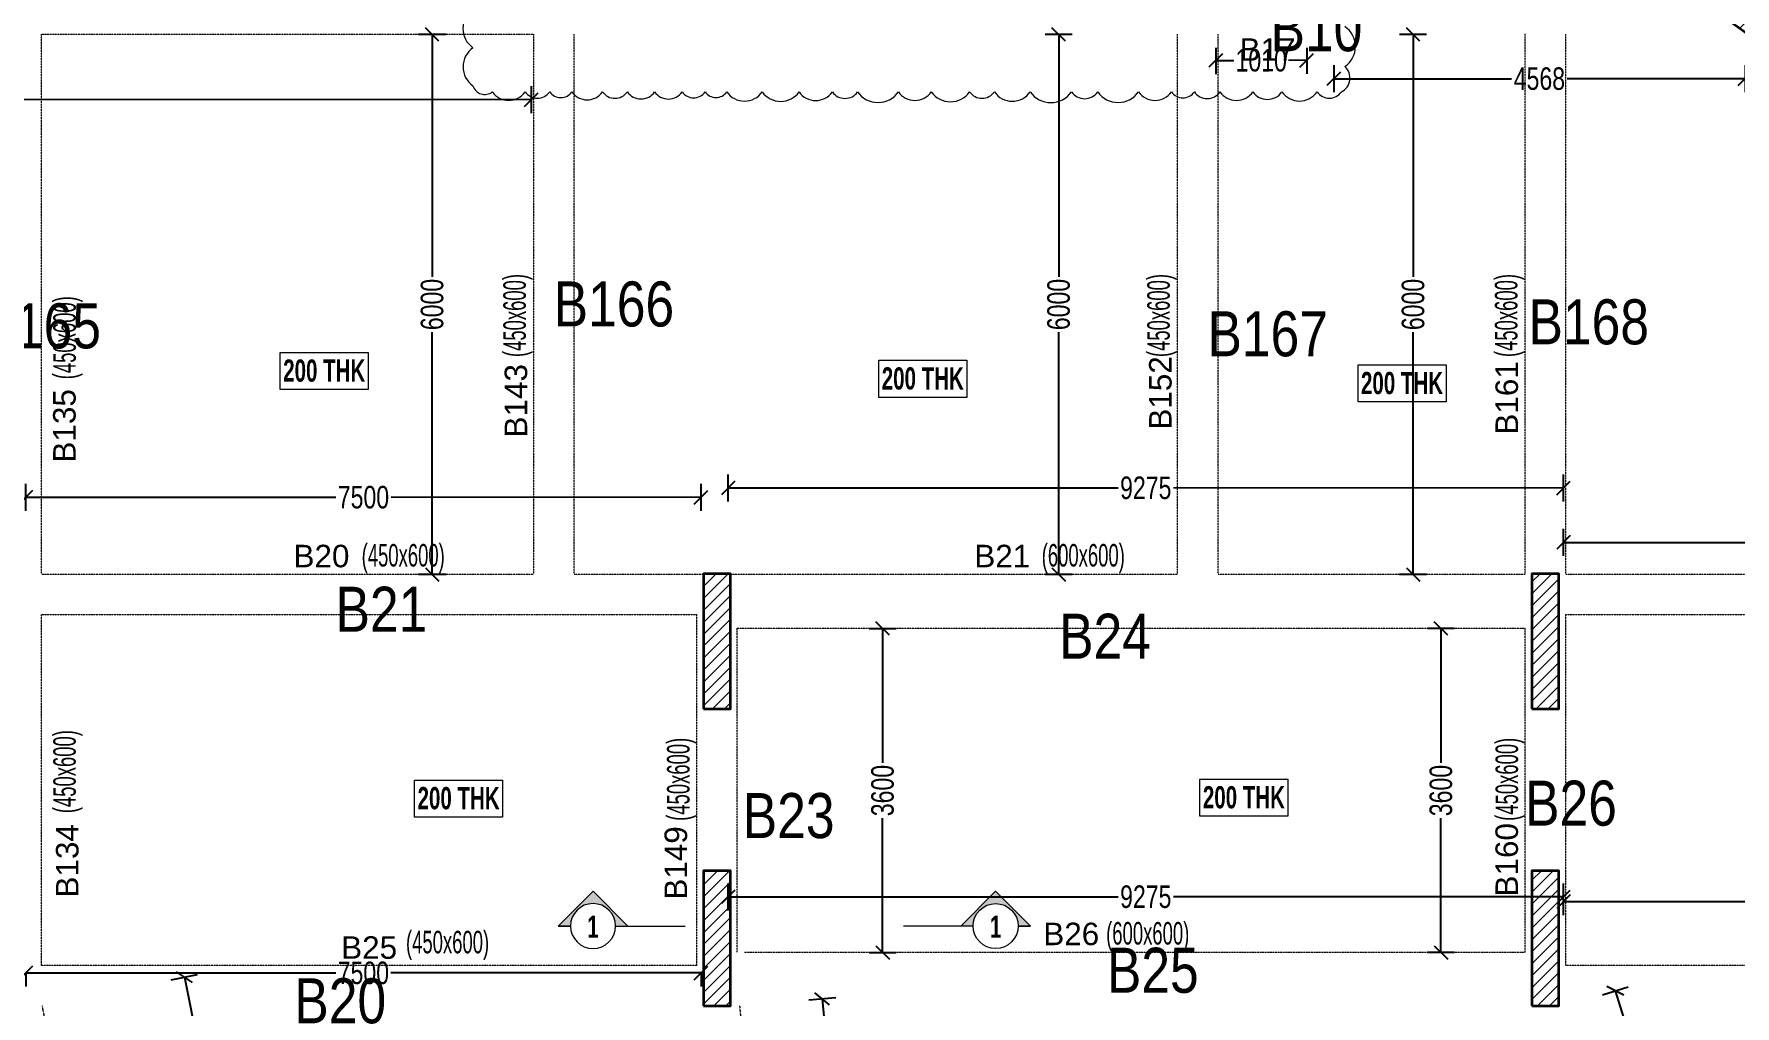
# Model space of a CAD drawing. Header units: millimetres. Extents: x 1 to 72184, y 68 to 60126.
# Drawn here: x 16522 to 35410, y 39212 to 50012 of the extents above; entities that cross this region are included whole.
import ezdxf
from ezdxf.enums import TextEntityAlignment as Align

# ---------------------------------------------------------------- set-up
doc = ezdxf.new("R2010")
doc.units = ezdxf.units.MM
doc.linetypes.add('HIDDEN', pattern=[0.375, 0.25, -0.125])
for name, color, linetype, lineweight in [('A-FLOR-IDEN', 11, 'Continuous', 9), ('G-ANNO-SYMB', 1, 'Continuous', 9), ('S-BEAM', 7, 'Continuous', 18), ('S-BEAM-IDEN', 2, 'Continuous', 9), ('S-COL HATCH', 9, 'Continuous', 0), ('S-COLS', 5, 'Continuous', 35)]:
    doc.layers.add(name, color=color, linetype=linetype, lineweight=lineweight)
doc.layers.add('Abhinav working', color=6, linetype='Continuous')
doc.layers.add('Beam Nos', color=7, linetype='Continuous')
doc.styles.add('Dim.s & Anno.(Misc.)', font='ARIALN.TTF')
doc.styles.add('SC-BBS1', font='SansSerif')
doc.styles.add('SOBHA', font='swisscl.ttf')
doc.styles.add('Swis721 LtCn BT', font='swisscl.ttf', dxfattribs={"width": 0.9, "height": 233.355162})
doc.styles.add('Swis721 LtCn BT_B', font='', dxfattribs={"width": 0.9, "height": 246.918336})
doc.styles.get('Swis721 LtCn BT_B').set_extended_font_data('Swis721 LtCn BT', bold=True)
doc.dimstyles.new('S-100', dxfattribs={"dimscale": 100, "dimtxt": 2.5, "dimasz": 1.5, "dimexe": 1.5, "dimexo": 1.5, "dimgap": 0.1, "dimtad": 0, "dimdec": 0, "dimrnd": 0.0005, "dimzin": 0, "dimdsep": 46, "dimtxsty": 'SOBHA', "dimblk": 'OBLIQUE', "dimcen": 0.09, "dimclrd": 8, "dimclre": 8, "dimclrt": 6, "dimadec": 0, "dimazin": 0, "dimtfac": 1, "dimtdec": 0, "dimtofl": 0, "dimtmove": 0, "dimatfit": 3, "dimfxl": 1.5, "dimfxlon": 1, "dimtolj": 1, "dimtzin": 0, "dimlwd": -1, "dimlwe": -1, "dimarcsym": 0})
pattern_1 = [(45, (-31215772.29, 20872216.62), (-66.29126074, 66.29126074), [])]

# ---------------------------------------------------------------- blocks, each defined once
blk = doc.blocks.new('Detail View - M_Section Head - Structural Type 1-785420-STILT FLOOR FRAMING PLAN')
at = {"layer": 'G-ANNO-SYMB'}
h = blk.add_hatch(color=9, dxfattribs=at)
edge = h.paths.add_edge_path(flags=0)
edge.add_line((-8.5, 0), (-9.86, 0))
edge.add_line((-9.86, 0), (-5.99, 3.87))
edge.add_line((-5.99, 3.87), (-2.12, 0))
edge.add_line((-2.12, 0), (-3.5, 0))
edge.add_arc((-6, 0), 2.5, 360, 540)
for p, q in [((-5.99, 3.87), (-9.86, 0)), ((-5.99, 3.87), (-2.12, 0)), ((-8.5, 0), (-9.86, 0)), ((-3.5, 0), (-2.12, 0))]:
    blk.add_line(p, q, dxfattribs=at)
at = {"layer": 'G-ANNO-SYMB', "color": 5}
for p, q in [((-5.99, 3.87), (-9.86, 0)), ((-2.12, 0), (-5.99, 3.87)), ((-9.86, 0), (-8.5, 0)), ((-3.5, 0), (4.24, 0)), ((-3.5, 0), (-2.12, 0))]:
    blk.add_line(p, q, dxfattribs=at)
at = {"layer": 'G-ANNO-SYMB'}
blk.add_arc((-6, 0), 2.5, 360, 180, dxfattribs=at)
at = {"layer": 'G-ANNO-SYMB', "color": 5}
for start, end in [(360, 180), (180, 360)]:
    blk.add_arc((-6, 0), 2.5, start, end, dxfattribs=at)
blk = doc.blocks.new('_OBLIQUE')
at = {"color": 0, "linetype": 'ByBlock'}
blk.add_line((-0.5, -0.5), (0.5, 0.5), dxfattribs=at)
blk = doc.blocks.new('*D522')
at = {"layer": 'Abhinav working', "color": 8, "transparency": 16777216}
for p, q in [((29644, 49856), (29644, 49567)), ((29644, 49717), (29846, 49718)), ((30654, 49719), (30453, 49718)), ((30654, 49857), (30655, 49569))]:
    blk.add_line(p, q, dxfattribs=at)
at = {"layer": 'Defpoints', "color": 0, "transparency": 16777216}
for p in [(29644, 50006, 0), (30654, 50007, 0), (30654, 49719)]:
    blk.add_point(p, dxfattribs=at)
at = {"layer": 'Abhinav working', "color": 8, "transparency": 16777216, "xscale": 150, "yscale": 150, "zscale": 150}
for p, rotation in [((29644, 49717), 180.0663576976703), ((30654, 49719), 0.0663576976702596)]:
    blk.add_blockref('_OBLIQUE', p, dxfattribs=dict(at, rotation=rotation))
at = {"layer": 'Abhinav working', "color": 6, "transparency": 16777216, "insert": (30149, 49718), "char_height": 250, "attachment_point": 5, "rotation": 0.0664, "style": 'SOBHA'}
blk.add_mtext('\\A1;1010', dxfattribs=at)
blk = doc.blocks.new('*D523')
at = {"layer": 'Abhinav working', "color": 8, "transparency": 16777216}
for p, q in [((30954, 49664), (30954, 49364)), ((30954, 49514), (32930, 49514)), ((35522, 49514), (33546, 49514)), ((35522, 49664), (35522, 49364))]:
    blk.add_line(p, q, dxfattribs=at)
at = {"layer": 'Defpoints', "color": 0, "transparency": 16777216}
for p in [(30954, 50006, 0), (35522, 50006, 0), (30954, 49514)]:
    blk.add_point(p, dxfattribs=at)
at = {"layer": 'Abhinav working', "color": 8, "transparency": 16777216, "xscale": 150, "yscale": 150, "zscale": 150, "rotation": 180}
blk.add_blockref('_OBLIQUE', (30954, 49514), dxfattribs=at)
at = {"layer": 'Abhinav working', "color": 8, "transparency": 16777216, "xscale": 150, "yscale": 150, "zscale": 150}
blk.add_blockref('_OBLIQUE', (35522, 49514), dxfattribs=at)
at = {"layer": 'Abhinav working', "color": 6, "transparency": 16777216, "insert": (33238, 49514), "char_height": 250, "attachment_point": 5, "style": 'SOBHA'}
blk.add_mtext('\\A1;4568', dxfattribs=at)
blk = doc.blocks.new('*D526')
at = {"layer": 'Abhinav working', "color": 8, "transparency": 16777216}
for p, q in [((4152, 49430), (4152, 49130)), ((22044, 49432), (22044, 49132)), ((4152, 49280), (12716, 49281)), ((22044, 49282), (13480, 49281))]:
    blk.add_line(p, q, dxfattribs=at)
at = {"layer": 'Defpoints', "color": 0, "transparency": 16777216}
for p in [(4152, 50006), (22044, 50007, 0), (22044, 49282)]:
    blk.add_point(p, dxfattribs=at)
at = {"layer": 'Abhinav working', "color": 8, "transparency": 16777216, "xscale": 150, "yscale": 150, "zscale": 150}
for p, rotation in [((4152, 49280), 180.0037459850678), ((22044, 49282), 0.0037459850678459)]:
    blk.add_blockref('_OBLIQUE', p, dxfattribs=dict(at, rotation=rotation))
at = {"layer": 'Abhinav working', "color": 6, "transparency": 16777216, "insert": (13098, 49281), "char_height": 250, "attachment_point": 5, "rotation": 0.0037, "style": 'SOBHA'}
blk.add_mtext('\\A1;17892', dxfattribs=at)
blk = doc.blocks.new('*D530')
at = {"layer": 'Abhinav working', "color": 8, "transparency": 16777216}
for p, q in [((16430, 39579), (16430, 39429)), ((16430, 39579), (19873, 39579)), ((23929, 39579), (20485, 39579)), ((23929, 39579), (23929, 39429))]:
    blk.add_line(p, q, dxfattribs=at)
at = {"layer": 'Defpoints', "color": 0, "transparency": 16777216}
for p in [(16430, 39656), (23929, 39656), (23929, 39579)]:
    blk.add_point(p, dxfattribs=at)
at = {"layer": 'Abhinav working', "color": 8, "transparency": 16777216, "xscale": 150, "yscale": 150, "zscale": 150, "rotation": 180}
blk.add_blockref('_OBLIQUE', (16430, 39579), dxfattribs=at)
at = {"layer": 'Abhinav working', "color": 8, "transparency": 16777216, "xscale": 150, "yscale": 150, "zscale": 150}
blk.add_blockref('_OBLIQUE', (23929, 39579), dxfattribs=at)
at = {"layer": 'Abhinav working', "color": 6, "transparency": 16777216, "insert": (20179, 39579), "char_height": 250, "attachment_point": 5, "style": 'SOBHA'}
blk.add_mtext('\\A1;7500', dxfattribs=at)
blk = doc.blocks.new('*D531')
at = {"layer": 'Abhinav working', "color": 8, "transparency": 16777216}
for p, q in [((16430, 44714), (16430, 45014)), ((23929, 44713), (23929, 45013)), ((16430, 44864), (19874, 44864)), ((23929, 44863), (20486, 44864))]:
    blk.add_line(p, q, dxfattribs=at)
at = {"layer": 'Defpoints', "color": 0, "transparency": 16777216}
for p in [(23929, 44863), (16430, 44007, 0), (23929, 44006)]:
    blk.add_point(p, dxfattribs=at)
at = {"layer": 'Abhinav working', "color": 8, "transparency": 16777216, "xscale": 150, "yscale": 150, "zscale": 150}
for p, rotation in [((16430, 44864), 179.9910636121946), ((23929, 44863), 359.9910636121946)]:
    blk.add_blockref('_OBLIQUE', p, dxfattribs=dict(at, rotation=rotation))
at = {"layer": 'Abhinav working', "color": 6, "transparency": 16777216, "insert": (20180, 44864), "char_height": 250, "attachment_point": 5, "rotation": 359.9911, "style": 'SOBHA'}
blk.add_mtext('\\A1;7500', dxfattribs=at)
blk = doc.blocks.new('*D532')
at = {"layer": 'Abhinav working', "color": 8, "transparency": 16777216}
for p, q in [((25795, 43406), (26095, 43406)), ((25945, 43406), (25945, 41913)), ((25945, 39806), (25945, 41299)), ((25795, 39806), (26095, 39806))]:
    blk.add_line(p, q, dxfattribs=at)
at = {"layer": 'Defpoints', "color": 0, "transparency": 16777216}
for p in [(25576, 43406), (25576, 39806), (25945, 39806)]:
    blk.add_point(p, dxfattribs=at)
at = {"layer": 'Abhinav working', "color": 8, "transparency": 16777216, "xscale": 150, "yscale": 150, "zscale": 150}
for p, rotation in [((25945, 43406), 90), ((25945, 39806), 270)]:
    blk.add_blockref('_OBLIQUE', p, dxfattribs=dict(at, rotation=rotation))
at = {"layer": 'Abhinav working', "color": 6, "transparency": 16777216, "insert": (25945, 41606), "char_height": 250, "attachment_point": 5, "rotation": 90, "style": 'SOBHA'}
blk.add_mtext('\\A1;3600', dxfattribs=at)
blk = doc.blocks.new('*D533')
at = {"layer": 'Abhinav working', "color": 8, "transparency": 16777216}
for p, q in [((24230, 44818), (24230, 45118)), ((24230, 44968), (28560, 44968)), ((33505, 44967), (29174, 44968)), ((33505, 44817), (33505, 45117))]:
    blk.add_line(p, q, dxfattribs=at)
at = {"layer": 'Defpoints', "color": 0, "transparency": 16777216}
for p in [(33505, 44967), (24230, 44007, 0), (33505, 44006, 0)]:
    blk.add_point(p, dxfattribs=at)
at = {"layer": 'Abhinav working', "color": 8, "transparency": 16777216, "xscale": 150, "yscale": 150, "zscale": 150}
for p, rotation in [((24230, 44968), 179.9927740805772), ((33505, 44967), 359.9927740805772)]:
    blk.add_blockref('_OBLIQUE', p, dxfattribs=dict(at, rotation=rotation))
at = {"layer": 'Abhinav working', "color": 6, "transparency": 16777216, "insert": (28867, 44968), "char_height": 250, "attachment_point": 5, "rotation": 359.9928, "style": 'SOBHA'}
blk.add_mtext('\\A1;9275', dxfattribs=at)
blk = doc.blocks.new('*D534')
at = {"layer": 'Abhinav working', "color": 8, "transparency": 16777216}
for p, q in [((24230, 40275), (24230, 40575)), ((24230, 40425), (28560, 40425)), ((33505, 40425), (29174, 40425)), ((33505, 40275), (33505, 40575))]:
    blk.add_line(p, q, dxfattribs=at)
at = {"layer": 'Defpoints', "color": 0, "transparency": 16777216}
for p in [(33505, 40425), (24230, 39806, 0), (33505, 39806)]:
    blk.add_point(p, dxfattribs=at)
at = {"layer": 'Abhinav working', "color": 8, "transparency": 16777216, "xscale": 150, "yscale": 150, "zscale": 150, "rotation": 180}
blk.add_blockref('_OBLIQUE', (24230, 40425), dxfattribs=at)
at = {"layer": 'Abhinav working', "color": 8, "transparency": 16777216, "xscale": 150, "yscale": 150, "zscale": 150}
blk.add_blockref('_OBLIQUE', (33505, 40425), dxfattribs=at)
at = {"layer": 'Abhinav working', "color": 6, "transparency": 16777216, "insert": (28867, 40425), "char_height": 250, "attachment_point": 5, "style": 'SOBHA'}
blk.add_mtext('\\A1;9275', dxfattribs=at)
blk = doc.blocks.new('*D535')
at = {"layer": 'Abhinav working', "color": 8, "transparency": 16777216}
for p, q in [((32295, 43406), (31995, 43406)), ((32145, 43406), (32145, 41913)), ((32145, 39806), (32145, 41299)), ((32295, 39806), (31995, 39806))]:
    blk.add_line(p, q, dxfattribs=at)
at = {"layer": 'Defpoints', "color": 0, "transparency": 16777216}
for p in [(33055, 43406), (32145, 39806), (33055, 39806)]:
    blk.add_point(p, dxfattribs=at)
at = {"layer": 'Abhinav working', "color": 8, "transparency": 16777216, "xscale": 150, "yscale": 150, "zscale": 150}
for p, rotation in [((32145, 43406), 90), ((32145, 39806), 270)]:
    blk.add_blockref('_OBLIQUE', p, dxfattribs=dict(at, rotation=rotation))
at = {"layer": 'Abhinav working', "color": 6, "transparency": 16777216, "insert": (32145, 41606), "char_height": 250, "attachment_point": 5, "rotation": 90, "style": 'SOBHA'}
blk.add_mtext('\\A1;3600', dxfattribs=at)
blk = doc.blocks.new('*D536')
at = {"layer": 'Abhinav working', "color": 8, "transparency": 16777216}
for p, q in [((33505, 44213), (33505, 44513)), ((41305, 44213), (41305, 44513)), ((33505, 44363), (37099, 44363)), ((41305, 44363), (37711, 44363))]:
    blk.add_line(p, q, dxfattribs=at)
at = {"layer": 'Defpoints', "color": 0, "transparency": 16777216}
for p in [(41305, 44363), (33505, 43556, 0), (41305, 43556, 0)]:
    blk.add_point(p, dxfattribs=at)
at = {"layer": 'Abhinav working', "color": 8, "transparency": 16777216, "xscale": 150, "yscale": 150, "zscale": 150, "rotation": 180}
blk.add_blockref('_OBLIQUE', (33505, 44363), dxfattribs=at)
at = {"layer": 'Abhinav working', "color": 8, "transparency": 16777216, "xscale": 150, "yscale": 150, "zscale": 150}
blk.add_blockref('_OBLIQUE', (41305, 44363), dxfattribs=at)
at = {"layer": 'Abhinav working', "color": 6, "transparency": 16777216, "insert": (37405, 44363), "char_height": 250, "attachment_point": 5, "style": 'SOBHA'}
blk.add_mtext('\\A1;7800', dxfattribs=at)
blk = doc.blocks.new('*D537')
at = {"layer": 'Abhinav working', "color": 8, "transparency": 16777216}
for p, q in [((33505, 40222), (33505, 40522)), ((41305, 40222), (41305, 40522)), ((33505, 40372), (37099, 40372)), ((41305, 40372), (37711, 40372))]:
    blk.add_line(p, q, dxfattribs=at)
at = {"layer": 'Defpoints', "color": 0, "transparency": 16777216}
for p in [(41305, 40372), (33505, 39656), (41305, 39656)]:
    blk.add_point(p, dxfattribs=at)
at = {"layer": 'Abhinav working', "color": 8, "transparency": 16777216, "xscale": 150, "yscale": 150, "zscale": 150, "rotation": 180}
blk.add_blockref('_OBLIQUE', (33505, 40372), dxfattribs=at)
at = {"layer": 'Abhinav working', "color": 8, "transparency": 16777216, "xscale": 150, "yscale": 150, "zscale": 150}
blk.add_blockref('_OBLIQUE', (41305, 40372), dxfattribs=at)
at = {"layer": 'Abhinav working', "color": 6, "transparency": 16777216, "insert": (37405, 40372), "char_height": 250, "attachment_point": 5, "style": 'SOBHA'}
blk.add_mtext('\\A1;7800', dxfattribs=at)
blk = doc.blocks.new('*D316')
at = {"layer": 'Abhinav working', "color": 8, "transparency": 16777216}
for p, q in [((33938, 39336), (34225, 39425)), ((34081, 39381), (34939, 36599)), ((35977, 33231), (35119, 36012)), ((35833, 33186), (36120, 33275))]:
    blk.add_line(p, q, dxfattribs=at)
at = {"layer": 'Defpoints', "color": 0, "transparency": 16777216}
for p in [(34081, 39381), (33516, 39206, 0), (35411, 33056)]:
    blk.add_point(p, dxfattribs=at)
at = {"layer": 'Abhinav working', "color": 8, "transparency": 16777216, "xscale": 150, "yscale": 150, "zscale": 150}
for p, rotation in [((34081, 39381), 107.1295014438336), ((35977, 33231), 287.1295014438337)]:
    blk.add_blockref('_OBLIQUE', p, dxfattribs=dict(at, rotation=rotation))
at = {"layer": 'Abhinav working', "color": 6, "transparency": 16777216, "insert": (35029, 36306), "char_height": 250, "attachment_point": 5, "rotation": 287.1295, "style": 'SOBHA'}
blk.add_mtext('\\A1;6435', dxfattribs=at)
blk = doc.blocks.new('*D320')
at = {"layer": 'Abhinav working', "color": 8, "transparency": 16777216}
for p, q in [((25125, 39279), (25424, 39306)), ((25275, 39292), (25524, 36523)), ((25828, 33141), (25579, 35911)), ((25679, 33128), (25977, 33155))]:
    blk.add_line(p, q, dxfattribs=at)
at = {"layer": 'Defpoints', "color": 0, "transparency": 16777216}
for p in [(25275, 39292), (24331, 39207, 0), (24884, 33056, 0)]:
    blk.add_point(p, dxfattribs=at)
at = {"layer": 'Abhinav working', "color": 8, "transparency": 16777216, "xscale": 150, "yscale": 150, "zscale": 150}
for p, rotation in [((25275, 39292), 95.13845733134633), ((25828, 33141), 275.1384573313463)]:
    blk.add_blockref('_OBLIQUE', p, dxfattribs=dict(at, rotation=rotation))
at = {"layer": 'Abhinav working', "color": 6, "transparency": 16777216, "insert": (25551, 36217), "char_height": 250, "attachment_point": 5, "rotation": 275.1385, "style": 'SOBHA'}
blk.add_mtext('\\A1;6176', dxfattribs=at)
blk = doc.blocks.new('*D322')
at = {"layer": 'Abhinav working', "color": 8, "transparency": 16777216}
for p, q in [((18045, 39502), (18339, 39562)), ((18192, 39532), (18754, 36758)), ((19437, 33381), (18875, 36156)), ((19290, 33351), (19584, 33411))]:
    blk.add_line(p, q, dxfattribs=at)
at = {"layer": 'Defpoints', "color": 0, "transparency": 16777216}
for p in [(16588, 39207, 0), (19437, 33381), (17834, 33056)]:
    blk.add_point(p, dxfattribs=at)
at = {"layer": 'Abhinav working', "color": 8, "transparency": 16777216, "xscale": 150, "yscale": 150, "zscale": 150}
for p, rotation in [((18192, 39532), 101.4496253483733), ((19437, 33381), 281.4496253483733)]:
    blk.add_blockref('_OBLIQUE', p, dxfattribs=dict(at, rotation=rotation))
at = {"layer": 'Abhinav working', "color": 6, "transparency": 16777216, "insert": (18814, 36457), "char_height": 250, "attachment_point": 5, "rotation": 281.4496, "style": 'SOBHA'}
blk.add_mtext('\\A1;6276', dxfattribs=at)
blk = doc.blocks.new('*D450')
at = {"layer": 'Abhinav working', "color": 8, "transparency": 16777216}
for p, q in [((21093, 50006), (20793, 50006)), ((20943, 50006), (20943, 47313)), ((20943, 44006), (20943, 46699)), ((21093, 44006), (20793, 44006))]:
    blk.add_line(p, q, dxfattribs=at)
at = {"layer": 'Defpoints', "color": 0, "transparency": 16777216}
for p in [(20943, 50006), (22044, 50006, 0), (22044, 44006, 0)]:
    blk.add_point(p, dxfattribs=at)
at = {"layer": 'Abhinav working', "color": 8, "transparency": 16777216, "xscale": 150, "yscale": 150, "zscale": 150}
for p, rotation in [((20943, 50006), 90), ((20943, 44006), 270)]:
    blk.add_blockref('_OBLIQUE', p, dxfattribs=dict(at, rotation=rotation))
at = {"layer": 'Abhinav working', "color": 6, "transparency": 16777216, "insert": (20943, 47006), "char_height": 250, "attachment_point": 5, "rotation": 90, "style": 'SOBHA'}
blk.add_mtext('\\A1;6000', dxfattribs=at)
blk = doc.blocks.new('*D451')
at = {"layer": 'Abhinav working', "color": 8, "transparency": 16777216}
for p, q in [((28050, 50006), (27750, 50006)), ((27900, 50006), (27900, 47313)), ((27900, 44006), (27900, 46699)), ((28050, 44006), (27750, 44006))]:
    blk.add_line(p, q, dxfattribs=at)
at = {"layer": 'Defpoints', "color": 0, "transparency": 16777216}
for p in [(29194, 50006, 0), (27900, 44006), (29194, 44006)]:
    blk.add_point(p, dxfattribs=at)
at = {"layer": 'Abhinav working', "color": 8, "transparency": 16777216, "xscale": 150, "yscale": 150, "zscale": 150}
for p, rotation in [((27900, 50006), 90), ((27900, 44006), 270)]:
    blk.add_blockref('_OBLIQUE', p, dxfattribs=dict(at, rotation=rotation))
at = {"layer": 'Abhinav working', "color": 6, "transparency": 16777216, "insert": (27900, 47006), "char_height": 250, "attachment_point": 5, "rotation": 90, "style": 'SOBHA'}
blk.add_mtext('\\A1;6000', dxfattribs=at)
blk = doc.blocks.new('*D452')
at = {"layer": 'Abhinav working', "color": 8, "transparency": 16777216}
for p, q in [((31986, 50006), (31686, 50006)), ((31836, 50006), (31836, 47313)), ((31836, 44006), (31836, 46699)), ((31986, 44006), (31686, 44006))]:
    blk.add_line(p, q, dxfattribs=at)
at = {"layer": 'Defpoints', "color": 0, "transparency": 16777216}
for p in [(31836, 50006), (33055, 50006), (33055, 44006)]:
    blk.add_point(p, dxfattribs=at)
at = {"layer": 'Abhinav working', "color": 8, "transparency": 16777216, "xscale": 150, "yscale": 150, "zscale": 150}
for p, rotation in [((31836, 50006), 90), ((31836, 44006), 270)]:
    blk.add_blockref('_OBLIQUE', p, dxfattribs=dict(at, rotation=rotation))
at = {"layer": 'Abhinav working', "color": 6, "transparency": 16777216, "insert": (31836, 47006), "char_height": 250, "attachment_point": 5, "rotation": 90, "style": 'SOBHA'}
blk.add_mtext('\\A1;6000', dxfattribs=at)

msp = doc.modelspace()

# ---------------------------------------------------------------- hatches: boundary and pattern name
at = {"layer": 'S-COL HATCH', "transparency": 33554687}
h = msp.add_hatch(dxfattribs=at)
h.set_pattern_fill('ANSI31', color=256, scale=750)
h.set_pattern_definition(pattern_1)
h.paths.add_polyline_path([(34217.6, 51374.5), (34022.7, 51083.7, -0.0119099), (35657.7, 49930.8), (35852.7, 50221.9, 0.0118114)])
h = msp.add_hatch(dxfattribs=at)
h.set_pattern_fill('ANSI31', color=256, scale=750)
h.set_pattern_definition(pattern_1)
h.paths.add_polyline_path([(24255.7, 44012.7), (23955.7, 44012.7), (23955.7, 42512.7), (24255.7, 42512.7)])
h = msp.add_hatch(dxfattribs=at)
h.set_pattern_fill('ANSI31', color=256, scale=750)
h.set_pattern_definition(pattern_1)
h.paths.add_polyline_path([(33455.7, 44012.7), (33155.7, 44012.7), (33155.7, 42512.7), (33455.7, 42512.7)])
h = msp.add_hatch(dxfattribs=at)
h.set_pattern_fill('ANSI31', color=256, scale=750)
h.set_pattern_definition(pattern_1)
h.paths.add_polyline_path([(24255.7, 40712.7), (23955.7, 40712.7), (23955.7, 39212.7), (24255.7, 39212.7)])
h = msp.add_hatch(dxfattribs=at)
h.set_pattern_fill('ANSI31', color=256, scale=750)
h.set_pattern_definition(pattern_1)
h.paths.add_polyline_path([(33455.7, 40712.7), (33155.7, 40712.7), (33155.7, 39212.7), (33455.7, 39212.7)])

# ---------------------------------------------------------------- linework, layer by layer
at = {"layer": 'A-FLOR-IDEN', "color": 8, "flags": 128}
for points in [[(20233.3, 46473.4), (20233.3, 46061.5), (19255.8, 46061.5), (19255.8, 46473.4)], [(20233.3, 46473.4), (20233.3, 46061.5), (19255.8, 46061.5), (19255.8, 46473.4)], [(26879.8, 46386.5), (26879.8, 45974.7), (25902.3, 45974.7), (25902.3, 46386.5)], [(26879.8, 46386.5), (26879.8, 45974.7), (25902.3, 45974.7), (25902.3, 46386.5)], [(32201.3, 46335), (32201.3, 45923.2), (31223.8, 45923.2), (31223.8, 46335)], [(32201.3, 46335), (32201.3, 45923.2), (31223.8, 45923.2), (31223.8, 46335)], [(21725.3, 41722.9), (21725.3, 41311), (20747.8, 41311), (20747.8, 41722.9)], [(21725.3, 41722.9), (21725.3, 41311), (20747.8, 41311), (20747.8, 41722.9)], [(30445.8, 41732.9), (30445.8, 41321), (29468.3, 41321), (29468.3, 41732.9)], [(30445.8, 41732.9), (30445.8, 41321), (29468.3, 41321), (29468.3, 41732.9)]]:
    msp.add_lwpolyline(points, close=True, dxfattribs=at)
at = {"layer": 'S-BEAM', "linetype": 'HIDDEN'}
for p, q in [((16605.7, 44011.5, 0), (16605.7, 50011.5, 0)), ((16605.7, 50011.5), (22070.1, 50011.5, 0)), ((22070.1, 44011.5, 0), (22070.1, 50011.5, 0)), ((22520.1, 44011.5, 0), (22520.1, 50011.5, 0)), ((29220.1, 44011.5, 0), (29220.1, 50011.5, 0)), ((29670.1, 44011.5, 0), (29670.1, 50011.5, 0)), ((33080.7, 44011.5, 0), (33080.7, 50012.7, 0)), ((33530.7, 44011.5, 0), (33530.7, 50011.5, 0)), ((16605.7, 44011.5), (22070.1, 44011.5)), ((22520.1, 44011.5), (29220.1, 44011.5)), ((29670.1, 44011.5), (33080.7, 44011.5)), ((33530.7, 44011.5), (40955.7, 44011.5)), ((16605.7, 39661.5, 0), (16605.7, 43561.5, 0)), ((16605.7, 43561.5), (23880.7, 43561.5)), ((23880.7, 39661.5, 0), (23880.7, 43561.5, 0)), ((33530.7, 43561.5), (40880.7, 43561.5)), ((33530.7, 39661.5, 0), (33530.7, 43561.5, 0)), ((24330.7, 39811.5, 0), (24330.7, 43411.5, 0)), ((24330.7, 43411.5), (33080.7, 43411.5)), ((33080.7, 39811.5, 0), (33080.7, 43411.5, 0)), ((24405.7, 39811.5), (33080.7, 39811.5)), ((23880.7, 39661.5), (16605.7, 39661.5)), ((40880.7, 39661.5), (33530.7, 39661.5)), ((17801.5, 33148), (16614, 39212.7, 0)), ((24356.7, 39212.7, 0), (24908.9, 33084, 0))]:
    msp.add_line(p, q, dxfattribs=at)
at = {"layer": 'S-BEAM', "ltscale": 250000, "elevation": 0}
for points in [[(69910.3, 35224.9, -0.1044195), (37793.2, 48689.9, 0.059137), (29670.1, 54012.7, 0.059137)], [(69844.6, 34881.1, -0.1044683), (37580.7, 48411.4, 0.0581656), (29670.1, 53621.3, 0.0581656)]]:
    msp.add_lwpolyline(points, format="xyb", dxfattribs=at)
at = {"layer": 'S-BEAM-IDEN'}
msp.add_lwpolyline([(21396.1, 50289.5, 0.5205671), (21396.1, 49859, 0.5205671), (21396.1, 49434.6, 0.5205671), (21610.1, 49368.5, 0.5205671), (21975.9, 49368.5, 0.5205671), (22248.5, 49368.5, 0.5205671), (22494.1, 49368.5, 0.5205671), (22835.2, 49368.5, 0.5205671), (23110.2, 49368.5, 0.5205671), (23413.5, 49368.5, 0.5205671), (23719, 49368.5, 0.5205671), (23973.7, 49368.5, 0.5205671), (24214.6, 49368.5, 0.5205671), (24608.6, 49368.5, 0.5205671), (25016.8, 49368.5, 0.5205671), (25386.7, 49368.5, 0.5205671), (25667.2, 49368.5, 0.5205671), (26120.2, 49368.5, 0.5205671), (26485.9, 49368.5, 0.5205671), (26910.9, 49368.5, 0.5205671), (27185.8, 49368.5, 0.5205671), (27583.7, 49368.5, 0.5205671), (28042.5, 49368.5, 0.5205671), (28333.5, 49368.5, 0.5205671), (28786.5, 49368.5, 0.5205671), (29152.5, 49368.5, 0.5205671), (29406.7, 49368.5, 0.5205671), (29691.1, 49368.5, 0.5205671), (30056.6, 49368.5, 0.5205671), (30378.7, 49368.5, 0.5205671), (30769.6, 49368.5, 0.5205671), (31039.8, 49368.5, 0.5205671), (31079.3, 49650.1, 0.5205671), (31079.3, 50094.7, 0.5205671)], format="xyb", dxfattribs=at)
at = {"layer": 'S-COLS', "elevation": 0}
msp.add_lwpolyline([(34217.6, 51374.5), (34022.7, 51083.7, -0.0119099), (35657.7, 49930.8), (35852.7, 50221.9, 0.0118114), (34217.6, 51374.5)], format="xyb", dxfattribs=at)
for points in [[(23955.7, 42512.7), (24255.7, 42512.7), (24255.7, 44012.7), (23955.7, 44012.7)], [(23955.7, 42512.7), (24255.7, 42512.7), (24255.7, 44012.7), (23955.7, 44012.7)], [(33155.7, 42512.7), (33455.7, 42512.7), (33455.7, 44012.7), (33155.7, 44012.7)], [(33155.7, 42512.7), (33455.7, 42512.7), (33455.7, 44012.7), (33155.7, 44012.7)], [(23955.7, 39212.7), (24255.7, 39212.7), (24255.7, 40712.7), (23955.7, 40712.7)], [(23955.7, 39212.7), (24255.7, 39212.7), (24255.7, 40712.7), (23955.7, 40712.7)], [(33155.7, 39212.7), (33455.7, 39212.7), (33455.7, 40712.7), (33155.7, 40712.7)], [(33155.7, 39212.7), (33455.7, 39212.7), (33455.7, 40712.7), (33155.7, 40712.7)]]:
    msp.add_lwpolyline(points, close=True, dxfattribs=at)

# ---------------------------------------------------------------- block references
at = {"layer": 'G-ANNO-SYMB', "extrusion": (0, 0, -1), "yscale": 99.99999999999991, "zscale": 99.99999999999991}
for p, xscale in [((-23329.1, 40100.3), -99.99999999999991), ((-26599.8, 40100.3), 99.99999999999991)]:
    msp.add_blockref('Detail View - M_Section Head - Structural Type 1-785420-STILT FLOOR FRAMING PLAN', p, dxfattribs=dict(at, xscale=xscale))

# ---------------------------------------------------------------- texts
at = {"layer": 'A-FLOR-IDEN', "color": 1, "char_height": 246.92, "width": 1155, "attachment_point": 2, "line_spacing_factor": 0.964267, "style": 'Swis721 LtCn BT_B'}
for insert in [(19744.6, 46395.3), (19744.6, 46395.3), (26391.1, 46308.4), (26391.1, 46308.4), (31712.6, 46256.9), (31712.6, 46256.9), (21236.6, 41644.8), (21236.6, 41644.8), (29957.1, 41654.8), (29957.1, 41654.8)]:
    msp.add_mtext('200 THK', dxfattribs=dict(at, insert=insert))
at = {"layer": 'Abhinav working', "char_height": 500, "attachment_point": 1, "style": 'Dim.s & Anno.(Misc.)'}
for s, insert in [('B10', (30252.9, 50320.1, 0)), ('B166', (22292.6, 47262, 0)), ('B168', (33117.7, 47063.6)), ('B165', (15928.2, 47018.7, 0)), ('B167', (29552.5, 46930.8)), ('B21', (19870.2, 43870.2, 0)), ('B24', (27905.2, 43570.6)), ('B23', (24392, 41577.6)), ('B26', (33079.6, 41716, 0)), ('B25', (28435.8, 39859.2)), ('B20', (19412.7, 39520.2, 0))]:
    msp.add_mtext_dynamic_manual_height_columns(s, width=21149.247, gutter_width=5423.5, heights=[0], dxfattribs=dict(at, insert=insert))
at = {"layer": 'Beam Nos', "color": 3, "style": 'SC-BBS1'}
for s, p in [('B17', (30219.7, 49638.9, 0)), ('B20', (19713.7, 44011.5)), ('B21', (27273.7, 44011.5)), ('B26', (28039.7, 39813)), ('B25', (20243.2, 39661.5))]:
    msp.add_text(s, height=250, dxfattribs=at).set_placement(p, align=Align.BOTTOM_CENTER)
for s, p in [('B143', (22073.1, 45936.8)), ('B152', (29228.7, 46023.7, 0)), ('B161', (33075, 45968.2, 0)), ('B135', (17058.8, 45658.1, 0)), ('B134', (17090.5, 40825.5, 0)), ('B149', (23848.5, 40801.5, 0)), ('B160', (33075, 40836.7, 0))]:
    msp.add_text(s, height=250, rotation=90, dxfattribs=at).set_placement(p, align=Align.BOTTOM_CENTER)
at = {"layer": 'G-ANNO-SYMB', "color": 5, "char_height": 246.9, "width": 330, "attachment_point": 2, "line_spacing_factor": 0.964267, "style": 'Swis721 LtCn BT_B'}
for insert in [(22728.7, 40216.7), (27200.1, 40216.7)]:
    msp.add_mtext('1', dxfattribs=dict(at, insert=insert))
at = {"layer": 'S-BEAM-IDEN', "color": 3, "style": 'Swis721 LtCn BT', "width": 0.8}
for p in [(21983.2, 46422.3, 0), (29133.2, 46422.3, 0), (32993.9, 46422.3, 0), (16985.4, 46175.2), (16985.4, 41354.4), (23800.9, 41269.3, 0), (33000.9, 41269.3, 0)]:
    msp.add_text('(450x600)', height=250, rotation=90, dxfattribs=at).set_placement(p)
for s, p in [('(450x600)', (20159.9, 44094.9)), ('(600x600)', (27711.6, 44094.9)), ('(450x600)', (20652.4, 39797.5)), ('(600x600)', (28427.4, 39894.9))]:
    msp.add_text(s, height=250, dxfattribs=at).set_placement(p)

# ---------------------------------------------------------------- dimensions: what is measured, and where the dimension line sits
at = {"layer": 'Abhinav working'}
for base, p1, p2, picture, middle in [((20943.3, 50006.3), (22044, 44006.3, 0), (22044, 50006.3, 0), '*D450', (20943.3, 47006.3)), ((27900.2, 44006.3), (29194, 50006.3, 0), (29194, 44006.3), '*D451', (27900.2, 47006.3)), ((31836.1, 50006.3), (33054.6, 44006.3, 0), (33054.6, 50006.3), '*D452', (31836.1, 47006.3)), ((32144.6, 39806.3), (33054.6, 43406.3), (33054.6, 39806.3), '*D535', (32144.6, 41606.3))]:
    dim = msp.add_linear_dim(base=base, p1=p1, p2=p2, angle=90, dimstyle='S-100', dxfattribs=at)
    dim.commit()
    dim.dimension.update_dxf_attribs({"geometry": picture, "text_midpoint": middle})
for p1, p2, distance, picture, middle in [((4152.1, 50006.3), (22044, 50007.4, 0), -725.9, '*D526', (13098.1, 49281)), ((29644, 50006.3, 0), (30654, 50007.4, 0), -288.8, '*D522', (30149.3, 49718.1)), ((16429.6, 44007.4, 0), (23929.2, 44006.3), 857, '*D531', (20179.6, 44863.8)), ((24229.6, 44007.4, 0), (33504.6, 44006.3, 0), 960.8, '*D533', (28867.3, 44967.6)), ((25575.7, 43406.3), (25575.7, 39806.3), 369, '*D532', (25944.7, 41606.3)), ((16588, 39207.4, 0), (17833.8, 33056.3), 1636.2, '*D322', (18814.5, 36456.6)), ((24883.8, 33056.3, 0), (24330.7, 39207.4, 0), -947.9, '*D320', (25551.4, 36216.8)), ((35411, 33056.3), (33515.5, 39206.3, 0), -592.1, '*D316', (35029.1, 36305.6))]:
    dim = msp.add_aligned_dim(p1=p1, p2=p2, distance=distance, dimstyle='S-100', dxfattribs=at)
    dim.commit()
    dim.dimension.update_dxf_attribs({"geometry": picture, "text_midpoint": middle})
for base, p1, p2, picture, middle in [((30954, 49513.9), (35522.4, 50006.3, 0), (30954, 50006.3, 0), '*D523', (33238.2, 49513.9)), ((41304.6, 44362.7), (33504.6, 43556.3, 0), (41304.6, 43556.3, 0), '*D536', (37404.6, 44362.7)), ((33504.6, 40425.1), (24229.6, 39806.3, 0), (33504.6, 39806.3), '*D534', (28867.1, 40425.1)), ((41304.6, 40371.7), (33504.6, 39656.3), (41304.6, 39656.3), '*D537', (37404.6, 40371.7)), ((23929.2, 39578.6), (16429.6, 39656.3), (23929.2, 39656.3), '*D530', (20179.4, 39578.6))]:
    dim = msp.add_linear_dim(base=base, p1=p1, p2=p2, dimstyle='S-100', dxfattribs=at)
    dim.commit()
    dim.dimension.update_dxf_attribs({"geometry": picture, "text_midpoint": middle})

doc.saveas('drawing.dxf')
